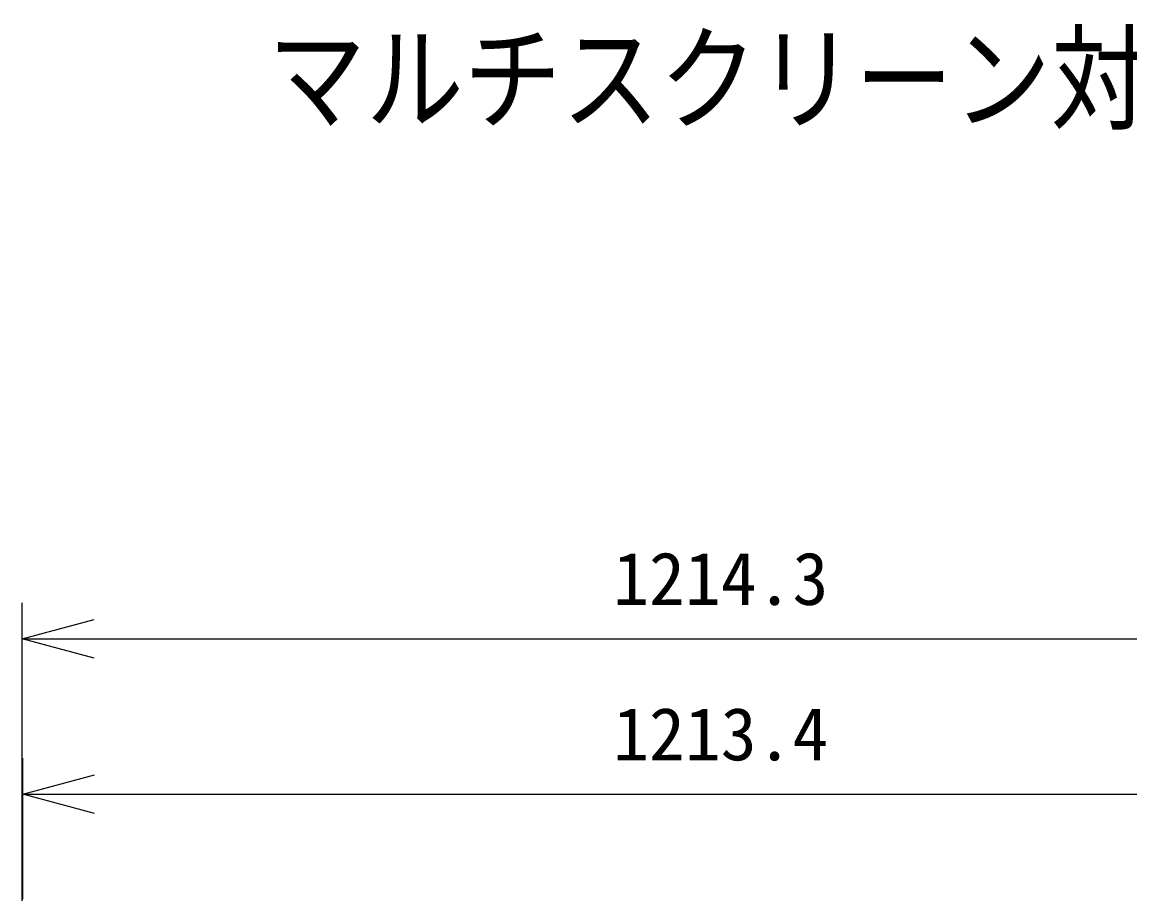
# Model space of a CAD drawing. Units: millimetres, scale not verified. Extents: x -62 to 63, y -56 to 57.
# Drawn here: x -44.04 to -5.54, y 26.28 to 56.81 of the extents above; entities that cross this region are included whole.
import ezdxf
from ezdxf.enums import TextEntityAlignment as Align

# ---------------------------------------------------------------- set-up
doc = ezdxf.new("R2010")
doc.units = ezdxf.units.MM
doc.header["$LTSCALE"] = 0.125
for name, color, linetype in [('0-0_0', 7, 'Continuous'), ('0-1_MOJI1', 7, 'Continuous'), ('0-3_SUNPO', 7, 'Continuous')]:
    doc.layers.add(name, color=color, linetype=linetype)
doc.styles.add('ＭＳ ゴシック', font='')
doc.styles.get('ＭＳ ゴシック').set_extended_font_data('MS Gothic')

# ---------------------------------------------------------------- blocks, each defined once
blk = doc.blocks.new('_Open30')
at = {"layer": '0-0_0'}
blk.add_line((0, 0), (-1, 0), dxfattribs=at)
blk.add_lwpolyline([(-1, 0.26795), (0, 0), (-1, -0.26795)], dxfattribs=at)
blk = doc.blocks.new('D4')
at = {"layer": '0-3_SUNPO'}
for p, q in [((149.4751, 213.8343), (149.4751, 218.7311)), ((151.9751, 217.4811), (195.5111, 217.4811))]:
    blk.add_line(p, q, dxfattribs=at)
at = {"layer": '0-3_SUNPO', "xscale": 2.5, "yscale": 2.5, "rotation": 180}
blk.add_blockref('_Open30', (149.4751, 217.4811), dxfattribs=at)
at = {"layer": '0-3_SUNPO', "style": 'ＭＳ ゴシック'}
blk.add_text('1213.4', height=1.833, dxfattribs=at).set_placement((169.9931, 218.1061), align=Align.BOTTOM_LEFT)
blk = doc.blocks.new('D6')
at = {"layer": '0-3_SUNPO'}
for p, q in [((149.4571, 213.7743), (149.4571, 224.1311)), ((151.9571, 222.8811), (195.5291, 222.8811))]:
    blk.add_line(p, q, dxfattribs=at)
at = {"layer": '0-3_SUNPO', "xscale": 2.5, "yscale": 2.5, "rotation": 180}
blk.add_blockref('_Open30', (149.4571, 222.8811), dxfattribs=at)
at = {"layer": '0-3_SUNPO', "style": 'ＭＳ ゴシック'}
blk.add_text('1214.3', height=1.833, dxfattribs=at).set_placement((169.9931, 223.5061), align=Align.BOTTOM_LEFT)

msp = doc.modelspace()

# ---------------------------------------------------------------- block references
at = {"layer": '0-3_SUNPO'}
for name in ['D6', 'D4']:
    msp.add_blockref(name, (-193.4933, -187.4969), dxfattribs=at)

# ---------------------------------------------------------------- texts
at = {"layer": '0-1_MOJI1', "style": 'ＭＳ ゴシック', "width": 0.85}
msp.add_text('マルチスクリーン対応ディスプレイ（壁掛け金具付）', height=2.933, dxfattribs=at).set_placement((-35.4933, 52.5031), align=Align.BOTTOM_LEFT)

doc.saveas('drawing.dxf')
